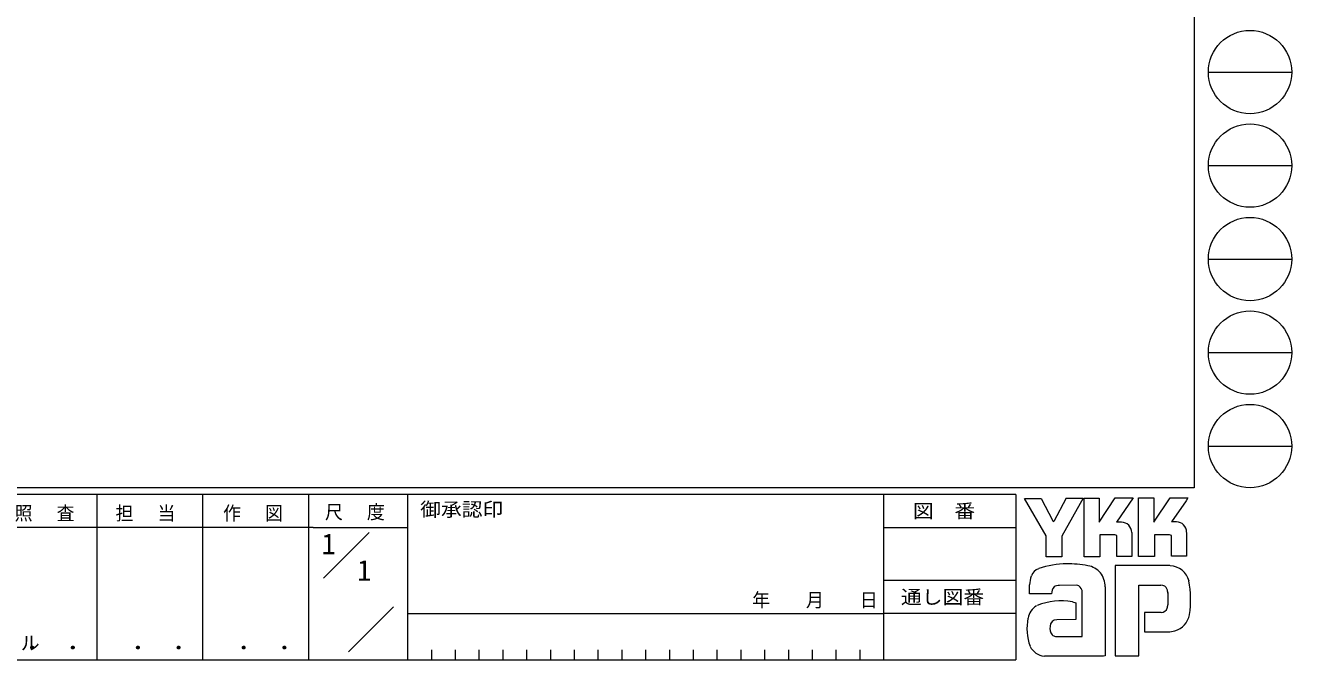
# Model space of a CAD drawing. Units: millimetres, scale not verified. Extents: x -841 to 746, y -594 to 534.
# Drawn here: x 210 to 746, y -594 to -325 of the extents above; entities that cross this region are included whole.
import ezdxf
from ezdxf.enums import TextEntityAlignment as Align

# ---------------------------------------------------------------- set-up
doc = ezdxf.new("R2010")
doc.units = ezdxf.units.MM
doc.header["$LTSCALE"] = 2
doc.layers.add('0-1_YKK_ZWAK', color=7, linetype='Continuous', lineweight=9)
doc.layers.add('0-2_USER1', color=3, linetype='Continuous')
doc.styles.add('ＭＳ ゴシック', font='')
doc.styles.get('ＭＳ ゴシック').set_extended_font_data('MS Gothic')

msp = doc.modelspace()

# ---------------------------------------------------------------- linework, layer by layer
at = {"layer": '0-1_YKK_ZWAK'}
for p, q in [((704.6, 528.849), (704.6, -521.151)), ((710.553, -345.143), (745.833, -345.143)), ((710.553, -384.735), (745.833, -384.735)), ((710.553, -424.327), (745.833, -424.327)), ((710.553, -463.919), (745.833, -463.919)), ((710.553, -503.511), (745.833, -503.511)), ((704.6, -521.151), (-835.4, -521.151)), ((629, -523.951), (-835.4, -523.951)), ((239.8, -523.951), (239.8, -593.951)), ((284.6, -523.951), (284.6, -593.951)), ((329.4, -523.951), (329.4, -593.951)), ((371.4, -523.951), (371.4, -593.951)), ((572.999, -523.951), (572.999, -593.951)), ((629, -523.951), (629, -593.951)), ((650.272, -525.546), (645.161, -535.493)), ((680.949, -525.384), (687.49, -525.384)), ((680.949, -550.197), (680.949, -525.384)), ((694.355, -525.384), (701.923, -525.384)), ((701.923, -525.384), (701.167, -526.681)), ((632.674, -525.762), (639.701, -525.762)), ((641.864, -541.548), (632.674, -525.762)), ((657.919, -550.413), (657.919, -525.6)), ((701.167, -526.681), (694.923, -535.601)), ((673.759, -535.763), (671.68, -535.763)), ((697.001, -535.601), (694.923, -535.601)), ((331.368, -537.949), (195, -537.949)), ((331.368, -537.949), (371.4, -537.949)), ((335.74, -559.423), (355.127, -540.036)), ((572.999, -537.951), (629, -537.951)), ((670.948, -541.115), (664.569, -541.115)), ((678.083, -540.088), (678.083, -550.251)), ((687.76, -541.061), (687.76, -550.197)), ((694.139, -541.061), (687.76, -541.061)), ((695.004, -541.386), (694.139, -541.061)), ((695.004, -550.143), (695.004, -541.386)), ((701.329, -540.088), (701.329, -550.143)), ((687.76, -550.197), (680.949, -550.197)), ((695.004, -550.042), (695.105, -550.143)), ((701.329, -550.143), (695.004, -550.143)), ((694.247, -554.143), (671.056, -554.143)), ((671.056, -554.143), (671.056, -592.363)), ((572.999, -560.349), (629, -560.349)), ((634.836, -566.091), (634.836, -562.232)), ((654.892, -562.361), (647.497, -562.501)), ((666.839, -563.117), (666.839, -592.309)), ((681.111, -562.469), (690.409, -562.469)), ((681.111, -592.363), (681.111, -562.469)), ((644.134, -566.091), (634.836, -566.091)), ((657.054, -584.092), (657.054, -564.631)), ((693.346, -565.464), (693.382, -570.732)), ((346.344, -590.641), (365.392, -571.593)), ((371.4, -574.351), (572.999, -574.351)), ((629, -574.349), (572.999, -574.349)), ((654.351, -577.011), (646.363, -577.02)), ((683.543, -573.929), (683.543, -582.2)), ((690.625, -573.929), (683.543, -573.929)), ((645.81, -584.092), (657.054, -584.092)), ((656.189, -584.092), (656.892, -584.092)), ((657.054, -584.09), (657.056, -584.092)), ((683.543, -582.2), (694.193, -582.2)), ((694.193, -582.2), (696.355, -581.714)), ((381.48, -589.751), (381.48, -593.951)), ((391.56, -589.751), (391.56, -593.951)), ((401.64, -589.751), (401.64, -593.951)), ((411.72, -589.751), (411.72, -593.951)), ((421.8, -589.751), (421.8, -593.951)), ((431.88, -589.751), (431.88, -593.951)), ((441.96, -589.751), (441.96, -593.951)), ((452.04, -589.751), (452.04, -593.951)), ((462.12, -589.751), (462.12, -593.951)), ((472.2, -589.751), (472.2, -593.951)), ((482.28, -589.751), (482.28, -593.951)), ((492.36, -589.751), (492.36, -593.951)), ((502.44, -589.751), (502.44, -593.951)), ((512.52, -589.751), (512.52, -593.951)), ((522.599, -589.751), (522.599, -593.951)), ((532.679, -589.751), (532.679, -593.951)), ((542.759, -589.751), (542.759, -593.951)), ((552.839, -589.751), (552.839, -593.951)), ((562.919, -589.751), (562.919, -593.951)), ((-835.4, -593.951), (629, -593.951)), ((644.134, -592.472), (641.161, -592.472)), ((666.19, -592.418), (644.134, -592.472)), ((666.839, -592.309), (666.19, -592.418))]:
    msp.add_line(p, q, dxfattribs=at)
for points in [[(650.272, -525.546), (657.524, -525.546), (648.459, -541.602)], [(657.919, -525.6), (664.352, -525.6), (664.352, -535.797), (671.11, -525.492)], [(671.11, -525.492), (678.76, -525.492), (671.68, -535.763)], [(687.49, -525.384), (687.49, -535.767), (694.355, -525.384)], [(639.701, -525.762), (644.729, -535.169), (645.161, -535.493)], [(648.459, -541.602), (648.459, -550.468), (641.864, -550.468), (641.864, -541.548)], [(664.569, -541.115), (664.569, -550.413), (657.919, -550.413)], [(678.083, -550.251), (671.813, -550.251), (671.813, -541.44), (670.948, -541.115)], [(652.946, -569.496), (654.351, -569.821), (654.351, -577.011)], [(671.056, -592.363), (679.543, -592.363), (681.111, -592.363)]]:
    msp.add_lwpolyline(points, dxfattribs=at)
for centre in [(728.193, -345.143), (728.193, -384.735), (728.193, -424.327), (728.193, -463.919), (728.193, -503.511)]:
    msp.add_circle(centre, 17.64, dxfattribs=at)
for centre, radius, start, end in [((673.758, -540.088), 4.325, 0.00165, 89.99603), ((697.001, -539.926), 4.325, 0.00165, 89.99603), ((640.213, -560.061), 4.887, 109.02126, 161.51263), ((650.445, -588.753), 35.36, 89.89165, 109.30847), ((651.483, -594.877), 41.496, 78.78009, 91.46938), ((658.061, -562.944), 8.897, 40.66422, 80.31693), ((657.618, -562.921), 9.223, 358.78058, 38.76563), ((693.943, -562.831), 8.682, 14.44571, 87.08746), ((644.919, -562.282), 10.075, 158.41083, 179.71774), ((647.23, -565.892), 3.402, 85.50551, 126.78038), ((653.912, -565.459), 3.249, 14.75519, 72.44994), ((690.73, -564.909), 2.458, 16.43123, 96.91661), ((661.332, -568.325), 41.72, 350.99026, 10.67624), ((648.351, -565.965), 4.218, 138.46381, 181.71359), ((686.063, -566.366), 7.347, 4.93422, 17.03551), ((641.854, -577.806), 7.816, 121.8271, 169.08475), ((648.041, -595.659), 26.618, 79.38097, 112.05824), ((690.627, -571.318), 2.611, 269.95467, 342.90144), ((686.02, -570.033), 7.393, 343.6902, 354.75362), ((655.898, -580.74), 22.165, 168.76372, 199.80078), ((646.38, -579.909), 2.89, 90.33952, 178.03638), ((694.07, -573.441), 8.583, 285.4429, 349.90448), ((648.164, -580.607), 4.737, 171.08202, 216.71922), ((646.3, -581.081), 3.051, 230.97279, 260.7549), ((641.88, -584.836), 7.646, 207.31435, 263.59464)]:
    msp.add_arc(centre, radius, start, end, dxfattribs=at)

# ---------------------------------------------------------------- texts
at = {"layer": '0-1_YKK_ZWAK', "style": 'ＭＳ ゴシック', "width": 1.1}
for s, p in [('御承認印', (376.734, -535.016)), ('図\u3000番', (585.395, -535.675)), ('通し図番', (580.358, -572.12))]:
    msp.add_text(s, height=5.865, dxfattribs=at).set_placement(p, align=Align.BOTTOM_LEFT)
at = {"layer": '0-1_YKK_ZWAK', "color": 3, "style": 'ＭＳ ゴシック', "width": 1.15}
for p in [(203.91, -591.843), (248.71, -591.843), (293.51, -591.843)]:
    msp.add_text(' ． ．', height=7.331, dxfattribs=at).set_placement(p, align=Align.BOTTOM_LEFT)
at = {"layer": '0-1_YKK_ZWAK', "char_height": 5.865, "attachment_point": 7, "style": 'ＭＳ ゴシック'}
for s, insert in [('\\T1.17;\\W0.95;照\\~\\~査', (204.978, -535.511)), ('\\T1.17;\\W0.95;担\\~\\~当', (247.709, -535.511)), ('\\T1.17;\\W0.95;作\\~\\~図', (293.24, -535.475)), ('\\T1.17;\\W0.95;尺\\~\\~度', (336.425, -535.025)), ('\\T1.2;\\W0.95;年\\~\\~\\~月\\~\\~\\~日', (517.353, -572.289))]:
    msp.add_mtext(s, dxfattribs=dict(at, insert=insert))
at = {"layer": '0-2_USER1', "style": 'ＭＳ ゴシック'}
for p in [(335, -551.949), (350.067, -563.149)]:
    msp.add_text('1', height=8.798, dxfattribs=at).set_placement(p, align=Align.BOTTOM_LEFT)
at = {"layer": '0-2_USER1', "color": 7, "insert": (-61.396, -591.2), "char_height": 5.865, "attachment_point": 7, "style": 'ＭＳ ゴシック'}
msp.add_mtext('\\T1.16;引違い窓（2枚建）\\~[WS10型\\~可動網戸付]／34mm溝幅\\~外装：タイル\\~', dxfattribs=at)

doc.saveas('drawing.dxf')
